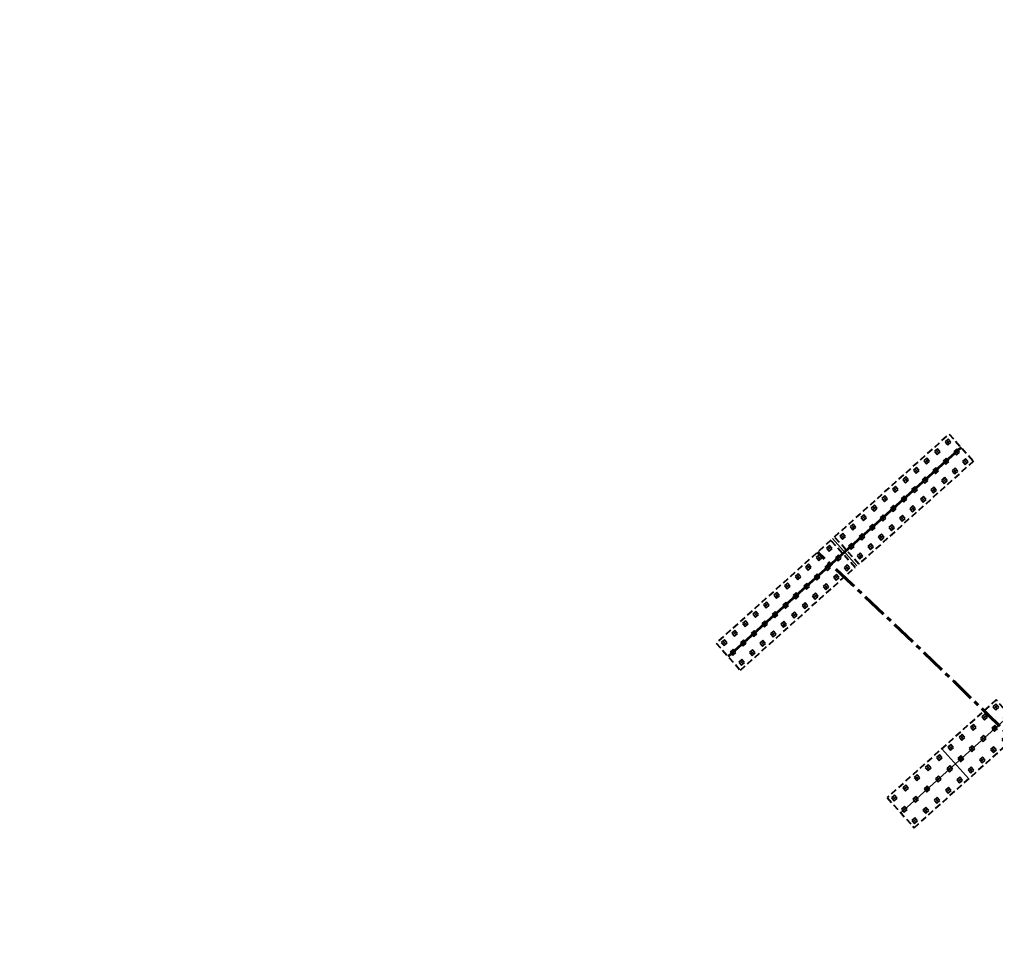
# Model space of a CAD drawing. Header units: millimetres. Extents: x 0 to 285450075, y -3000605 to 8125189010.
# Drawn here: x 6236402.7 to 6236499.3, y 5216912.8 to 5217004.6 of the extents above; entities that cross this region are included whole.
import ezdxf
from ezdxf import colors
from ezdxf.entities.mleader import LeaderData, LeaderLine
from ezdxf.math import Vec2, Vec3

# ---------------------------------------------------------------- set-up
doc = ezdxf.new("R2010")
doc.units = ezdxf.units.MM
doc.linetypes.add('невидимая', pattern=[9.525, 6.35, -3.175])
doc.linetypes.add('осевая', pattern=[2, 1.25, -0.25, 0.25, -0.25])
for name, color, linetype, lineweight in [('1-Бетон', 106, 'Continuous', 35), ('ИС_Выноски', 3, 'Continuous', 18), ('ИС_Ось', 3, 'осевая', 18), ('ИС_Размер', 3, 'Continuous', 18)]:
    doc.layers.add(name, color=color, linetype=linetype, lineweight=lineweight)
for name, color, linetype in [('ИС_Невидимая', 4, 'невидимая'), ('Основное направление 30.05.Ось трассы', 7, 'Continuous'), ('Штриховая', 7, 'Continuous')]:
    doc.layers.add(name, color=color, linetype=linetype)
doc.styles.add('ISOCPEUR', font='isocpeur.ttf', dxfattribs={"width": 0.8, "oblique": 15, "height": 2.5})
pattern_1 = [(176.87772, (18.57729, 44.08204), (-0.00518798, -0.09510861), [])]
pattern_2 = [(176.87772, (15.45008, 41.27837), (-0.00518798, -0.09510861), [])]
pattern_3 = [(176.87772, (12.32287, 38.47471), (-0.00518798, -0.09510861), [])]

# ---------------------------------------------------------------- blocks, each defined once
blk = doc.blocks.new('_DotBlank')
at = {"color": 0, "linetype": 'ByBlock', "lineweight": -2}
blk.add_line((-0.5, 0), (-1, 0), dxfattribs=at)
blk.add_circle((0, 0), 0.5, dxfattribs=at)
blk = doc.blocks.new('*U1429')
at = {"layer": 'ИС_Невидимая', "ltscale": 20}
blk.add_lwpolyline([(-0.2, -0.2), (0.2, -0.2), (0.2, 0.2), (-0.2, 0.2), (-0.2, -0.2)], dxfattribs=at)
at = {"layer": 'ИС_Ось', "ltscale": 50}
for points in [[(-0.25, 0), (0.25, 0)], [(0, -0.25), (0, 0.25)]]:
    blk.add_lwpolyline(points, dxfattribs=at)
blk = doc.blocks.new('*U1430')
at = {"color": 0, "linetype": 'ByBlock', "lineweight": -2, "transparency": 16777216}
for p in [(0, 0), (1.5, 0), (3, 0), (0, -1.5), (1.5, -1.5), (3, -1.5), (0, -3), (1.5, -3), (3, -3), (0, -4.5), (1.5, -4.5), (3, -4.5), (0, -6), (1.5, -6), (3, -6), (0, -7.5), (1.5, -7.5), (3, -7.5), (0, -9), (1.5, -9), (3, -9), (0, -10.5), (1.5, -10.5), (3, -10.5), (0, -12), (1.5, -12), (3, -12), (0, -13.5), (1.5, -13.5), (3, -13.5)]:
    blk.add_blockref('*U1429', p, dxfattribs=at)
blk = doc.blocks.new('*U1417')
at = {"layer": 'ИС_Невидимая', "ltscale": 20}
blk.add_lwpolyline([(0.2, 0.2), (-0.2, 0.2), (-0.2, -0.2), (0.2, -0.2), (0.2, 0.2)], dxfattribs=at)
at = {"layer": 'ИС_Ось', "ltscale": 50}
for points in [[(0.25, 0), (-0.25, 0)], [(0, 0.25), (0, -0.25)]]:
    blk.add_lwpolyline(points, dxfattribs=at)
blk = doc.blocks.new('*U1418')
at = {"color": 0, "linetype": 'ByBlock', "lineweight": -2, "transparency": 16777216}
for p in [(0, 0), (1.3, 0), (2.6, 0), (0, -1.4), (1.3, -1.4), (2.6, -1.4), (0, -2.8), (1.3, -2.8), (2.6, -2.8), (0, -4.2), (1.3, -4.2), (2.6, -4.2), (0, -5.6), (1.3, -5.6), (2.6, -5.6), (0, -7), (1.3, -7), (2.6, -7), (0, -8.4), (1.3, -8.4), (2.6, -8.4), (0, -9.8), (1.3, -9.8), (2.6, -9.8), (0, -11.2), (1.3, -11.2), (2.6, -11.2), (0, -12.6), (1.3, -12.6), (2.6, -12.6), (0, -14), (1.3, -14), (2.6, -14)]:
    blk.add_blockref('*U1417', p, dxfattribs=at)
blk = doc.blocks.new('*U1419')
at = {"layer": 'ИС_Невидимая', "ltscale": 20}
blk.add_lwpolyline([(0.2, 0.2), (-0.2, 0.2), (-0.2, -0.2), (0.2, -0.2), (0.2, 0.2)], dxfattribs=at)
at = {"layer": 'ИС_Ось', "ltscale": 50}
for points in [[(0.25, 0), (-0.25, 0)], [(0, 0.25), (0, -0.25)]]:
    blk.add_lwpolyline(points, dxfattribs=at)
blk = doc.blocks.new('*U1420')
at = {"color": 0, "linetype": 'ByBlock', "lineweight": -2, "transparency": 16777216}
for p in [(0, 0), (1.3, 0), (2.6, 0), (0, -1.4), (1.3, -1.4), (2.6, -1.4), (0, -2.8), (1.3, -2.8), (2.6, -2.8), (0, -4.2), (1.3, -4.2), (2.6, -4.2), (0, -5.6), (1.3, -5.6), (2.6, -5.6), (0, -7), (1.3, -7), (2.6, -7), (0, -8.4), (1.3, -8.4), (2.6, -8.4), (0, -9.8), (1.3, -9.8), (2.6, -9.8), (0, -11.2), (1.3, -11.2), (2.6, -11.2), (0, -12.6), (1.3, -12.6), (2.6, -12.6), (0, -14), (1.3, -14), (2.6, -14)]:
    blk.add_blockref('*U1419', p, dxfattribs=at)
blk = doc.blocks.new('св поле кальм пл')
at = {"layer": 'Штриховая'}
h = blk.add_hatch(dxfattribs=at)
h.set_pattern_fill('ANSI31', color=256, scale=0.03)
h.set_pattern_definition(pattern_1)
h.paths.add_polyline_path([(-52.665, 72.01), (-52.932, 72.308), (-53.229, 72.041), (-52.962, 71.743)])
h = blk.add_hatch(dxfattribs=at)
h.set_pattern_fill('ANSI31', color=256, scale=0.03)
h.set_pattern_definition(pattern_2)
h.paths.add_polyline_path([(-55.792, 69.206), (-56.059, 69.504), (-56.357, 69.237), (-56.09, 68.939)])
h = blk.add_hatch(dxfattribs=at)
h.set_pattern_fill('ANSI31', color=256, scale=0.03)
h.set_pattern_definition(pattern_3)
h.paths.add_polyline_path([(-58.919, 66.402), (-59.186, 66.7), (-59.484, 66.433), (-59.217, 66.135)])
h = blk.add_hatch(dxfattribs=at)
h.set_pattern_fill('ANSI31', color=256, scale=0.03)
h.set_pattern_definition(pattern_3)
h.paths.add_polyline_path([(-64.689, 61.229), (-64.956, 61.527), (-64.659, 61.794), (-64.392, 61.496)])
h = blk.add_hatch(dxfattribs=at)
h.set_pattern_fill('ANSI31', color=256, scale=0.03)
h.set_pattern_definition(pattern_2)
h.paths.add_polyline_path([(-67.817, 58.425), (-68.084, 58.723), (-67.786, 58.99), (-67.519, 58.692)])
h = blk.add_hatch(dxfattribs=at)
h.set_pattern_fill('ANSI31', color=256, scale=0.03)
h.set_pattern_definition(pattern_1)
h.paths.add_polyline_path([(-70.944, 55.621), (-71.211, 55.919), (-70.913, 56.186), (-70.646, 55.888)])
h = blk.add_hatch(dxfattribs=at)
h.set_pattern_fill('ANSI31', color=256, scale=0.03)
h.set_pattern_definition([(176.87772, (24.43098, 18.57273), (-0.00518798, -0.09510861), [])])
h.paths.add_polyline_path([(-46.811, 46.5), (-47.078, 46.798), (-47.376, 46.531), (-47.109, 46.233)])
h = blk.add_hatch(dxfattribs=at)
h.set_pattern_fill('ANSI31', color=256, scale=0.03)
h.set_pattern_definition([(176.87772, (21.08039, 15.5688), (-0.00518798, -0.09510861), [])])
h.paths.add_polyline_path([(-50.162, 43.497), (-50.429, 43.794), (-50.726, 43.527), (-50.459, 43.23)])
h = blk.add_hatch(dxfattribs=at)
h.set_pattern_fill('ANSI31', color=256, scale=0.03)
h.set_pattern_definition([(176.87772, (17.72981, 12.56487), (-0.00518798, -0.09510861), [])])
h.paths.add_polyline_path([(-53.512, 40.493), (-53.779, 40.79), (-54.077, 40.523), (-53.81, 40.226)])
at = {"layer": '1-Бетон', "color": 1}
blk.add_line((-50.397, 74.311), (-73.479, 53.618), dxfattribs=at)
at = {"layer": 'ИС_Невидимая', "ltscale": 0.1}
for points in [[(-62.953, 65.472), (-51.598, 75.652), (-49.195, 72.971), (-60.55, 62.791), (-62.953, 65.472)], [(-63.325, 65.138), (-74.68, 54.958), (-72.277, 52.278), (-60.922, 62.458), (-63.325, 65.138)], [(-55.065, 36.682), (-44.269, 46.362), (-46.939, 49.34), (-57.736, 39.661), (-55.065, 36.682)]]:
    blk.add_lwpolyline(points, dxfattribs=at)
at = {"layer": 'ИС_Ось', "color": 3, "ltscale": 500}
blk.add_lwpolyline([(-73.479, 53.618), (-50.397, 74.312)], dxfattribs=at)
at = {"layer": 'ИС_Ось', "color": 1, "ltscale": 500}
for points in [[(-60.736, 62.624), (-63.139, 65.305)], [(-56.401, 38.172), (-45.212, 48.202)], [(-49.667, 41.522), (-52.337, 44.501)]]:
    blk.add_lwpolyline(points, dxfattribs=at)
at = {"layer": 'ИС_Ось', "color": 1, "lineweight": 40, "ltscale": 2, "true_color": 0xff0000, "flags": 128}
blk.add_lwpolyline([(34.634, -46.806, 0.046583), (-64.636, 63.963, 0.046583)], format="xyb", dxfattribs=at)
at = {"color": 1, "rotation": 131.8774809}
for name, p in [('*U1420', (-60.418, 63.581)), ('*U1418', (-72.146, 53.067)), ('*U1430', (-55.027, 37.389))]:
    blk.add_blockref(name, p, dxfattribs=at)

msp = doc.modelspace()

# ---------------------------------------------------------------- linework, layer by layer
at = {"layer": 'ИС_Размер', "linetype": 'Continuous'}
msp.add_circle((6226064.7742, 5217311.3687), 148840.0322, dxfattribs=at)

# ---------------------------------------------------------------- next in the draw order: leaders
at = {"layer": 'ИС_Выноски', "color": 3}
ml = msp.add_multileader_mtext('Standard', dxfattribs=at)
ml.set_content('ПК70+50\\P24+3х33+24', color=3, style='ISOCPEUR')
ml.set_leader_properties(color=256, linetype='ByLayer', lineweight=-1)
ml.set_arrow_properties(name='DOTBLANK')
ml.build(insert=Vec2(0, 0))
ml.multileader.update_dxf_attribs({"text_left_attachment_type": 6, "text_right_attachment_type": 6, "dogleg_length": 0.36, "arrow_head_size": 1500, "scale": 25})
ctx = ml.context
ctx.base_point, ctx.scale, ctx.char_height, ctx.arrow_head_size, ctx.landing_gap_size, ctx.plane_origin, ctx.plane_x_axis, ctx.plane_y_axis = Vec3(6236691.2056, 5217349.7238), 25, 125, 1500, 2.25, Vec3(6242724.0352, 5214845.6196), Vec3(1, 0.0000115), Vec3(-0.0000115, 1)
ctx.left_attachment, ctx.right_attachment, ctx.text_align_type = 6, 6, 1
notes = []
notes.append((ctx, [(0, (1, 1, 0), (6236671.0754, 5217349.7235), (1, 0.0000115), 20.1302, [(1, [(6236451.887, 5217068.3139)], 0, [])])]))
ctx.mtext.insert, ctx.mtext.text_direction, ctx.mtext.rotation, ctx.mtext.width, ctx.mtext.alignment, ctx.mtext.flow_direction = Vec3(6237088.6703, 5217499.7283), Vec3(1, 0.0000115), 0.0000115, 857.209003, 2, 5
ctx.mtext.has_bg_fill, ctx.mtext.bg_color, ctx.mtext.bg_scale_factor, ctx.mtext.bg_transparency, ctx.mtext.use_window_bg_color = 1, -1027028792, 1.5, 0, 1
for ctx, leaders in notes:
    for number, flags, end, landing, length, lines in leaders:
        leader = LeaderData()
        leader.index, (leader.has_last_leader_line, leader.has_dogleg_vector, leader.attachment_direction) = number, flags
        leader.last_leader_point, leader.dogleg_vector, leader.dogleg_length = Vec3(end), Vec3(landing), length
        for number, points, colour, breaks in lines:
            line = LeaderLine()
            line.index, line.vertices, line.color, line.breaks = number, Vec3.list(points), colors.encode_raw_color(colour), breaks
            leader.lines.append(line)
        ctx.leaders.append(leader)

# ---------------------------------------------------------------- next in the draw order: linework, layer by layer
at = {"layer": 'Основное направление 30.05.Ось трассы', "color": 1, "lineweight": 40, "true_color": 0xff0000, "flags": 128}
msp.add_lwpolyline([(6236484.5306, 5215168.6635), (6236481.8903, 5216316.6935, 0.0002441), (6236481.8575, 5216329.1934, 0.0007324), (6236481.8003, 5216341.6933, 0.0012207), (6236481.6942, 5216354.1928, 0.001709), (6236481.5149, 5216366.6915, 0.0021973), (6236481.238, 5216379.1884, 0.0026856), (6236480.839, 5216391.682, 0.0031738), (6236480.2937, 5216404.17, 0.0036621), (6236479.5777, 5216416.6494, 0.2782706), (6236007.742, 5217095.1932, 0.0036621), (6235996.2926, 5217100.2089, 0.0031738), (6235984.7756, 5217105.0676, 0.0026856), (6235973.2025, 5217109.791, 0.0021973), (6235961.5837, 5217114.4012, 0.001709), (6235949.9293, 5217118.9205, 0.0012207), (6235938.2486, 5217123.3715, 0.0007324), (6235926.5506, 5217127.7767, 0.0002441), (6235914.844, 5217132.1592), (6235320.4061, 5217354.4691, -0.0193391), (6234250.5061, 5217802.4742), (6233192.5927, 5218294.3631, 0.0310959)], format="xyb", dxfattribs=at)

# ---------------------------------------------------------------- next in the draw order: block references
at = {"layer": '1-Бетон', "color": 1}
msp.add_blockref('св поле кальм пл', (6236546.3529, 5216887.8739), dxfattribs=at)

doc.saveas('drawing.dxf')
